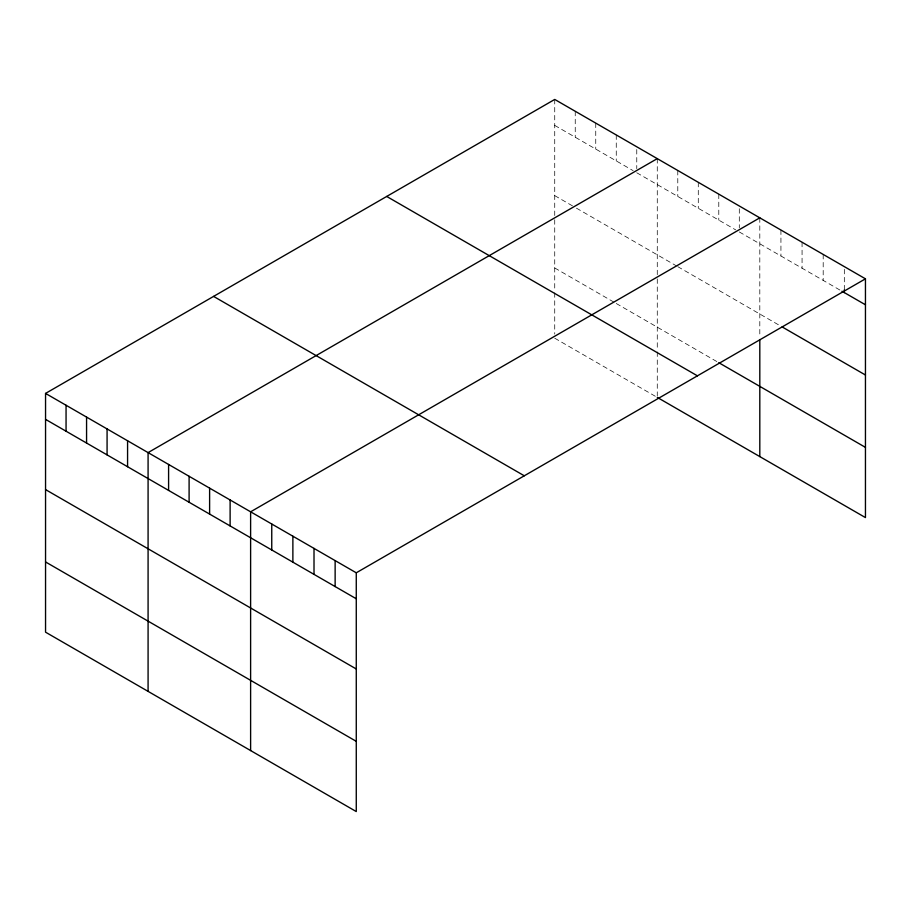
<?xml version="1.0" encoding="UTF-8"?>
<svg xmlns="http://www.w3.org/2000/svg" width="911" height="911" viewBox="0 0 911 911"><rect width="100%" height="100%" fill="white"/><g stroke="black" fill="none" stroke-linecap="round" stroke-linejoin="round"><path stroke-width="0.68" stroke-dasharray="4.55 3.42" d="M554.731 125.399L633.145 170.664M636.766 172.76L735.678 229.868M739.299 231.952L840.796 290.552M554.731 195.626L574.032 206.763M576.447 208.163L676.577 265.966M677.784 266.661L780.932 326.218M554.731 267.971L613.843 302.099M616.257 303.5L717.583 361.997M554.731 338.197L656.068 396.706M844.326 269.36L844.326 289.857M823.191 254.431L823.191 280.394M802.067 242.224L802.067 268.187M780.932 230.027L780.932 255.991M759.808 217.831L759.808 336.717M739.299 208.721L739.299 227.852M718.79 194.157L718.79 220.109M698.282 182.314L698.282 208.277M677.784 170.471L677.784 196.434M657.275 158.628L657.275 274.678M657.275 278.937L657.275 350.587M657.275 351.965L657.275 396.023M636.766 149.529L636.766 168.66M616.257 134.953L616.257 160.917M595.748 123.11L595.748 149.074M575.24 111.279L575.24 137.242M554.731 99.436L554.731 215.486M554.731 219.745L554.731 291.383M554.731 292.761L554.731 334.075"/><path stroke-width="1.37" d="M45.55 393.415L356.269 572.803L356.269 811.564L45.55 632.177L45.55 393.415L554.731 99.436L865.45 278.823L865.45 517.585L657.275 397.401M657.275 158.628L148.083 452.608L148.083 691.369M759.808 217.831L250.616 511.811L250.616 750.573M356.269 572.803L865.45 278.823M841.969 291.235L865.45 304.786M782.105 326.901L865.45 375.013M718.79 362.692L865.45 447.369M386.708 196.446L697.416 375.833M213.584 296.394L524.292 475.793M45.55 419.367L356.269 598.766M45.55 489.594L356.269 668.981M45.55 561.95L356.269 741.338M844.326 289.857L844.326 292.59M759.808 339.552L759.808 456.593M335.134 560.607L335.134 586.559M314.01 548.399L314.01 574.363M292.875 536.203L292.875 562.167M271.751 524.007L271.751 549.971M230.119 499.968L230.119 525.932M209.61 488.125L209.61 514.089M189.101 476.294L189.101 502.246M168.592 464.451L168.592 490.414M127.574 440.765L127.574 466.728M107.077 428.933L107.077 454.896M86.568 417.09L86.568 443.053M66.059 405.247L66.059 431.21"/></g></svg>
